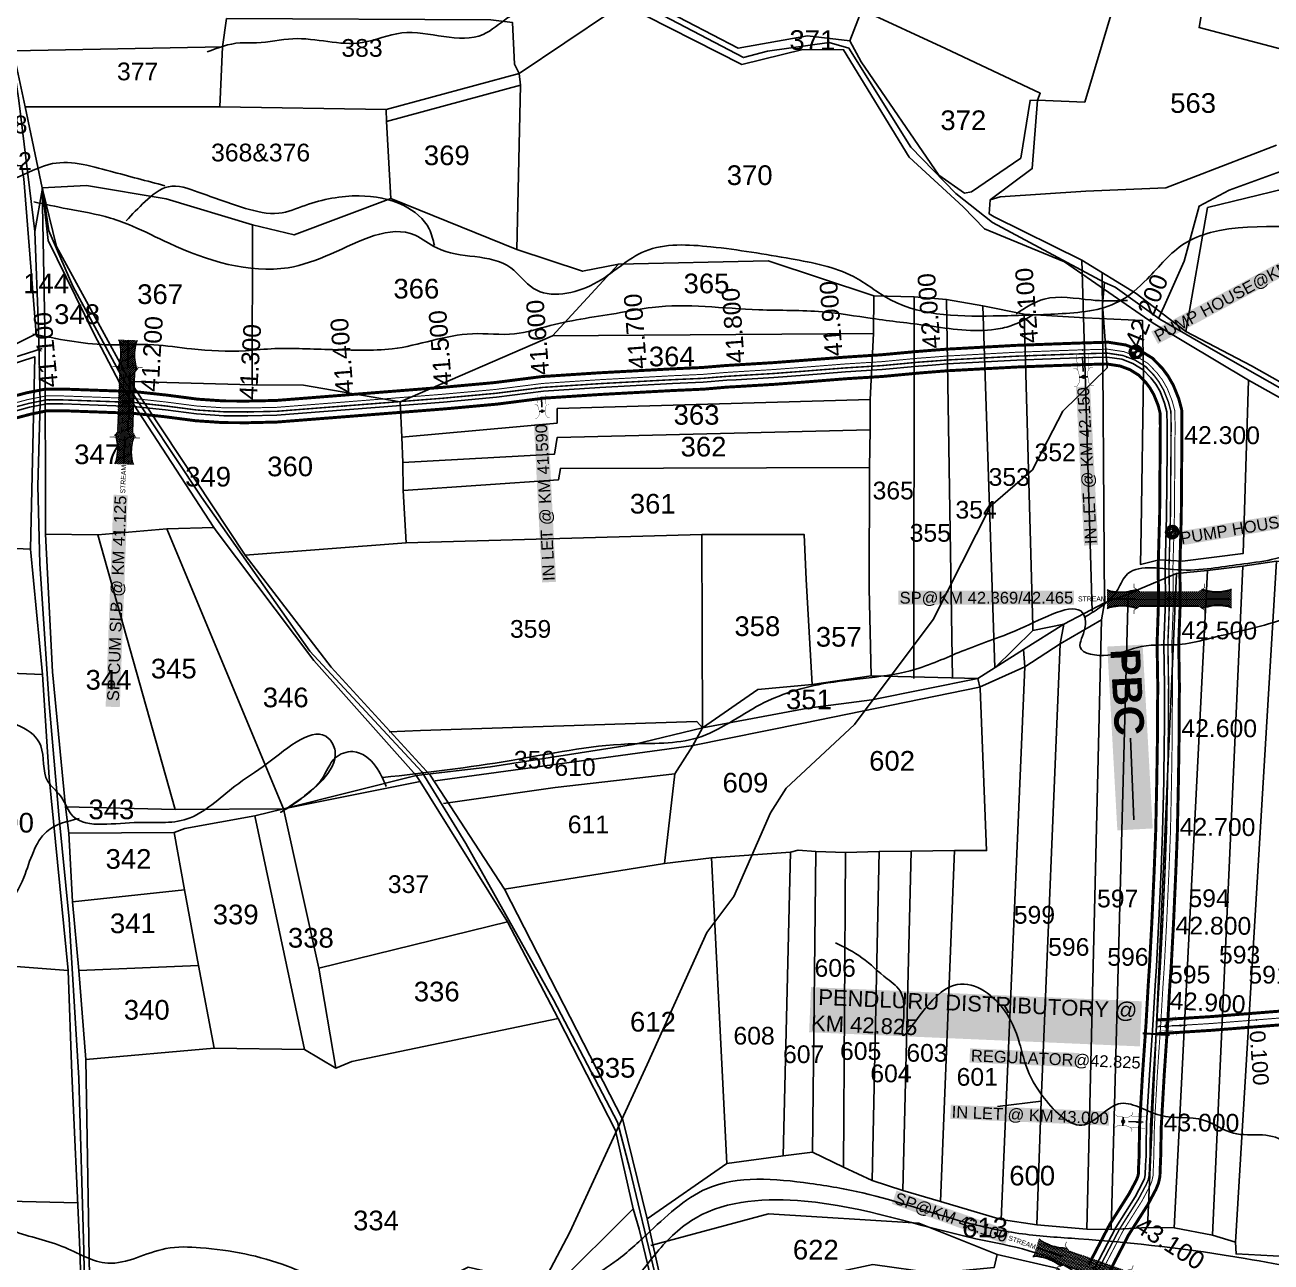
# Model space of a CAD drawing. Header units: inches. Extents: x 200003 to 248779, y 1594258 to 1607376.
# Drawn here: x 205191 to 206457, y 1596918 to 1598175 of the extents above; entities that cross this region are included whole.
import ezdxf
from ezdxf.enums import TextEntityAlignment as Align

# ---------------------------------------------------------------- set-up
doc = ezdxf.new("R2010")
doc.units = ezdxf.units.IN
doc.header["$LTSCALE"] = 15
doc.header["$MEASUREMENT"] = 0
doc.linetypes.add('ACAD_ISO02W100', pattern=[15, 12, -3])
doc.linetypes.add('HIDDEN2', pattern=[0.1875, 0.125, -0.0625])
for name, color, linetype in [('CANAL1', 7, 'Continuous'), ('CSMark', 72, 'Continuous'), ('PAPER SIZE', 5, 'Continuous'), ('PLOTS', 7, 'Continuous'), ('PLOTS NO', 7, 'Continuous'), ('ROADS', 1, 'Continuous'), ('STREAMS', 4, 'Continuous'), ('STRUCTURE', 5, 'Continuous'), ('text2', 7, 'Continuous')]:
    doc.layers.add(name, color=color, linetype=linetype)
doc.styles.get("Standard").update_dxf_attribs({"font": 'arial.ttf'})
doc.dimstyles.get("Standard").update_dxf_attribs({"dimtxt": 0.18, "dimasz": 0.18, "dimexe": 0.18, "dimexo": 0.0625, "dimgap": 0.09, "dimtad": 0, "dimtih": 1, "dimtoh": 1, "dimdec": 4, "dimzin": 0, "dimdsep": 46, "dimtxsty": 'Standard', "dimcen": 0.09, "dimadec": 0, "dimazin": 0, "dimtfac": 1, "dimtdec": 4, "dimtofl": 0, "dimtmove": 0, "dimatfit": 3, "dimfxl": 1, "dimtolj": 1, "dimtzin": 0, "dimarcsym": 0})

# ---------------------------------------------------------------- blocks, each defined once
blk = doc.blocks.new('PUMP')
at = {"layer": 'text2', "linetype": 'Continuous'}
h = blk.add_hatch(color=5, dxfattribs=at)
h.dxf.hatch_style = 1
edge = h.paths.add_edge_path(flags=17)
edge.add_arc((0, 0), 10.1, 0, 360)
edge = h.paths.add_edge_path()
edge.add_arc((0, 0), 13.4, 0, 360)
h = blk.add_hatch(dxfattribs=at)
h.set_pattern_fill('ANSI37', color=1, scale=10)
h.set_pattern_definition([(45, (-205292.2248, -1596949.1993), (-0.8838834765, 0.8838834765), []), (135, (-205292.2248, -1596949.1993), (-0.8838834765, -0.8838834765), [])])
h.paths.add_polyline_path([(0, 10.1), (0, 0), (10.1, 0, 0.414214)])
h.paths.add_polyline_path([(0, 0), (-10.1, 0, 0.414214), (0, -10.1)])
at = {"layer": 'text2', "color": 5, "linetype": 'Continuous'}
for radius in [13.4, 10.1]:
    blk.add_circle((0, 0), radius, dxfattribs=at)
at = {"layer": 'text2', "linetype": 'Continuous'}
blk.add_circle((0, 0), 1.3, dxfattribs=at)
blk = doc.blocks.new('SLB')
at = {"layer": 'STRUCTURE'}
h = blk.add_hatch(dxfattribs=at)
h.set_pattern_fill('DOTS', color=6, scale=20, angle=320.3722, style=0)
h.set_pattern_definition([(320.372247934, (-159.4327, -72.9564), (1.2786241598, 0.5641323054), [0, -1.25])])
h.paths.add_polyline_path([(769699.5, 1706871.1), (769699.5, 1706861.1), (769729.1, 1706861.1), (769732.1, 1706863.1), (769792.1, 1706863.1), (769795.1, 1706861.1), (769824.7, 1706861.1), (769824.7, 1706871.1), (769795.1, 1706871.1), (769792.1, 1706869.1), (769732.1, 1706869.1), (769729.1, 1706871.1)])
at = {"layer": 'STRUCTURE', "color": 6, "linetype": 'ACAD_ISO02W100', "ltscale": 0.5, "const_width": 0.5}
for points in [[(769699.5, 1706871.1), (769729.1, 1706871.1)], [(769795.1, 1706871.1), (769824.7, 1706871.1)], [(769699.5, 1706861.1), (769729.1, 1706861.1)], [(769795.1, 1706861.1), (769824.7, 1706861.1)]]:
    blk.add_lwpolyline(points, dxfattribs=at)
at = {"layer": 'STRUCTURE', "color": 6, "const_width": 0.628}
for points in [[(769726.1, 1706877.1), (769726.1, 1706873.1), (769732.1, 1706869.1), (769792.1, 1706869.1), (769798.1, 1706873.1), (769798.1, 1706877.1)], [(769726.1, 1706855.1), (769726.1, 1706859.1), (769732.1, 1706863.1), (769792.1, 1706863.1), (769798.1, 1706859.1), (769798.1, 1706855.1)]]:
    blk.add_lwpolyline(points, dxfattribs=at)
at = {"layer": 'STRUCTURE', "color": 6}
blk.add_lwpolyline([(769732.1, 1706863.1), (769792.1, 1706863.1)], dxfattribs=at)
blk.add_lwpolyline([(769732.1, 1706863.1), (769792.1, 1706863.1)], dxfattribs=at)
at = {"layer": 'STRUCTURE', "color": 0}
blk.add_circle((769762.1, 1706866.1), 1.24, dxfattribs=at)
for points in [[(769703.8, 1706866), (769726.7, 1706866)], [(769818.6, 1706865.8), (769795.7, 1706865.8)]]:
    blk.add_leader(points, dimstyle='Standard', override={"dimasz": 10, "dimgap": 0.09, "dimtad": 0}, dxfattribs=at)
blk = doc.blocks.new('SP')
at = {"layer": 'STRUCTURE'}
h = blk.add_hatch(dxfattribs=at)
h.set_pattern_fill('DASH', color=256, scale=8, style=0)
edge = h.paths.add_edge_path()
edge.add_spline(control_points=[(769825.7, 1706742.1), (769825.3, 1706741.8), (769823.8, 1706740.8), (769820.9, 1706740.3), (769817, 1706739.7), (769811.4, 1706738.9), (769804, 1706739.7), (769798.4, 1706741), (769795.6, 1706741.6)], knot_values=[0, 0, 0, 0, 1.613557, 5.24513, 8.624976, 13.470124, 22.190216, 30.746377, 30.746377, 30.746377, 30.746377], degree=3, periodic=0)
edge.add_line((769795.6, 1706741.6), (769792.6, 1706739.6))
edge.add_line((769792.6, 1706739.6), (769732.6, 1706739.6))
edge.add_line((769732.6, 1706739.6), (769729.6, 1706741.6))
edge.add_spline(control_points=[(769729.6, 1706741.6), (769726.9, 1706740.9), (769721.3, 1706739.5), (769713.9, 1706738.5), (769708.3, 1706739.1), (769704.4, 1706739.6), (769701.5, 1706740), (769700, 1706741), (769699.5, 1706741.3)], knot_values=[0, 0, 0, 0, 8.556161, 17.276253, 22.121402, 25.501247, 29.13282, 30.746377, 30.746377, 30.746377, 30.746377], degree=3, periodic=0)
edge.add_line((769699.5, 1706741.3), (769699.5, 1706722.1))
edge.add_spline(control_points=[(769699.5, 1706722.1), (769700, 1706722.4), (769701.4, 1706723.4), (769704.3, 1706724), (769708.2, 1706724.5), (769713.8, 1706725.3), (769721.2, 1706724.5), (769726.8, 1706723.3), (769729.6, 1706722.6)], knot_values=[0, 0, 0, 0, 1.613557, 5.24513, 8.624976, 13.470124, 22.190216, 30.746377, 30.746377, 30.746377, 30.746377], degree=3, periodic=0)
edge.add_line((769729.6, 1706722.6), (769732.6, 1706724.6))
edge.add_line((769732.6, 1706724.6), (769792.6, 1706724.6))
edge.add_line((769792.6, 1706724.6), (769795.6, 1706722.6))
edge.add_spline(control_points=[(769795.6, 1706722.6), (769798.4, 1706723.3), (769803.9, 1706724.8), (769811.3, 1706725.8), (769817, 1706725.1), (769820.9, 1706724.7), (769823.8, 1706724.2), (769825.2, 1706723.3), (769825.7, 1706723)], knot_values=[0, 0, 0, 0, 8.556161, 17.276253, 22.121402, 25.501247, 29.13282, 30.746377, 30.746377, 30.746377, 30.746377], degree=3, periodic=0)
edge.add_line((769825.7, 1706723), (769825.7, 1706742.1))
h.paths.add_polyline_path([(769764.2, 1706732.1, -1), (769761.1, 1706732.1, -1)], flags=0)
h.paths.add_polyline_path([(769761.1, 1706732.1, 1), (769764.2, 1706732.1, 1)], flags=16)
at = {"layer": 'STRUCTURE', "const_width": 0.628}
for points in [[(769726.6, 1706747.6), (769726.6, 1706743.6), (769732.6, 1706739.6), (769792.6, 1706739.6), (769798.6, 1706743.6), (769798.6, 1706747.6)], [(769726.6, 1706716.6), (769726.6, 1706720.6), (769732.6, 1706724.6), (769792.6, 1706724.6), (769798.6, 1706720.6), (769798.6, 1706716.6)]]:
    blk.add_lwpolyline(points, dxfattribs=at)
at = {"layer": 'STRUCTURE', "color": 3}
blk.add_lwpolyline([(769732.6, 1706724.6), (769792.6, 1706724.6)], dxfattribs=at)
blk.add_lwpolyline([(769732.6, 1706724.6), (769792.6, 1706724.6)], dxfattribs=at)
at = {"layer": 'STRUCTURE', "color": 0}
blk.add_circle((769762.6, 1706732.1), 1.55, dxfattribs=at)
at = {"layer": 'STRUCTURE'}
for points in [[(769699.5, 1706741.3), (769700.9, 1706740.5), (769704.4, 1706739.6), (769707.8, 1706739.2), (769712.6, 1706738.8), (769721.3, 1706739.7), (769729.6, 1706741.6)], [(769825.7, 1706742.1), (769824.3, 1706741.3), (769820.8, 1706740.3), (769817.5, 1706739.8), (769812.7, 1706739.2), (769804, 1706739.9), (769795.6, 1706741.6)], [(769699.5, 1706722.1), (769700.9, 1706723), (769704.4, 1706724), (769707.7, 1706724.5), (769712.5, 1706725), (769721.2, 1706724.4), (769729.6, 1706722.6)], [(769825.7, 1706723), (769824.3, 1706723.8), (769820.8, 1706724.7), (769817.4, 1706725.1), (769812.6, 1706725.5), (769803.9, 1706724.6), (769795.6, 1706722.6)]]:
    blk.add_spline(points, degree=3, dxfattribs=at)
at = {"layer": 'STRUCTURE', "color": 0}
blk.add_text('STREAM', height=5, dxfattribs=at).set_placement((769684.3, 1706732.1), align=Align.MIDDLE_CENTER)
for points in [[(769727.4, 1706732.1), (769700.8, 1706732.1)], [(769824.4, 1706732.1), (769800.5, 1706732.1)]]:
    blk.add_leader(points, dimstyle='Standard', override={"dimasz": 10, "dimgap": 0.09, "dimtad": 0}, dxfattribs=at)
blk = doc.blocks.new('OT')
at = {"layer": 'STRUCTURE', "color": 190}
for points, const_width in [([(769775.2, 1706601.8), (769775.2, 1706597.8), (769769.2, 1706593.8), (769761.8, 1706593.8), (769754.4, 1706593.8), (769748.4, 1706597.8), (769748.4, 1706601.8)], 0.5), ([(769751.4, 1706595.8), (769729.4, 1706595.8)], 0.5), ([(769761.8, 1706593.8), (769761.8, 1706581)], 2.5), ([(769751.4, 1706579), (769729.4, 1706579)], 0.5), ([(769748.4, 1706573), (769748.4, 1706577), (769754.4, 1706581), (769761.8, 1706581), (769761.8, 1706581), (769761.8, 1706581), (769769.2, 1706581), (769775.2, 1706577), (769775.2, 1706573)], 0.5)]:
    blk.add_lwpolyline(points, dxfattribs=dict(at, const_width=const_width))
at = {"layer": 'STRUCTURE', "color": 0}
blk.add_circle((769761.8, 1706587.4), 1.87, dxfattribs=at)
blk.add_leader([(769732.6, 1706587.4), (769753.8, 1706587.4)], dimstyle='Standard', override={"dimasz": 10, "dimgap": 0.09, "dimtad": 0}, dxfattribs=at)
blk = doc.blocks.new('PBC')
at = {"layer": 'STRUCTURE', "color": 5, "insert": (13.6, 8.7), "char_height": 30, "width": 181.057, "attachment_point": 1, "rotation": 325.6347, "bg_fill": 1, "box_fill_scale": 1.1, "bg_fill_color": 7, "bg_fill_true_color": 16777215, "bg_fill_transparency": 0}
blk.add_mtext('{\\fArial|b1|i0|c0|p34;\\C256;PBC}', dxfattribs=at)
at = {"layer": 'PAPER SIZE'}
blk.add_leader([(148.6, -102.5), (80.6, -54.7)], dimstyle='Standard', override={"dimasz": 40, "dimgap": 0.09, "dimtad": 0, "dimtfill": 2, "dimtfillclr": 5}, dxfattribs=at)

msp = doc.modelspace()

# ---------------------------------------------------------------- linework, layer by layer
at = {"layer": 'CANAL1', "color": 200, "const_width": 3}
for points in [[(205157.3, 1597792.1), (205192.5, 1597801.4), (205211.9, 1597805.3), (205229.7, 1597805.3), (205302.5, 1597802.7), (205335.7, 1597799.1), (205366.9, 1597795), (205393.6, 1597793.2), (205416.2, 1597793.1), (205417.2, 1597793.1), (205446.3, 1597793.7), (205615.1, 1597807), (205668.6, 1597811.9), (205716.6, 1597818), (205774.5, 1597821.8), (205848.4, 1597825.8), (205879.4, 1597827.2), (205903.4, 1597829.2), (205913, 1597829.8), (205951.1, 1597832.1), (205982.6, 1597834.5), (206024.1, 1597837.7), (206061, 1597840.1), (206098, 1597843.5), (206111.9, 1597844.6), (206127.3, 1597845.8), (206198.3, 1597849.7), (206233.4, 1597851), (206261.1, 1597852), (206291.8, 1597852.9), (206309.7, 1597850.1), (206323.7, 1597844.8), (206336.9, 1597836.7), (206346.9, 1597826.4), (206352.7, 1597818.6), (206358.1, 1597809.2), (206363.6, 1597795.6), (206366.6, 1597784.4), (206366.9, 1597768.8), (206366.7, 1597743.4), (206366.2, 1597676.2), (206364.7, 1597624), (206365.2, 1597590), (206363.6, 1597546.5), (206364.3, 1597503.4), (206364, 1597470.6), (206364, 1597460), (206363.9, 1597446.2), (206363.3, 1597406.8), (206362.2, 1597354.9), (206360.7, 1597316), (206358.4, 1597264.7), (206358.1, 1597258.8), (206355.9, 1597217.7), (206354.5, 1597198.5), (206352.2, 1597158), (206348.8, 1597107.8), (206346, 1597058.6), (206345.9, 1597057), (206345.5, 1597037.4), (206345.3, 1597025.8), (206344.9, 1597016.2), (206344.5, 1597005.3), (206343.1, 1596998.7), (206340.5, 1596992.3), (206332.4, 1596977), (206312.6, 1596945.8), (206291.7, 1596905.7)], [(205162.8, 1597770.8), (205197.4, 1597779.9), (205214.1, 1597783.3), (205229.3, 1597783.3), (205300.9, 1597780.7), (205333.1, 1597777.2), (205364.7, 1597773.1), (205392.8, 1597771.2), (205416.4, 1597771.1), (205417.7, 1597771.1), (205447.4, 1597771.8), (205617, 1597785.1), (205671, 1597790), (205718.7, 1597796.1), (205775.8, 1597799.8), (205849.4, 1597803.8), (205880.8, 1597805.2), (205905, 1597807.3), (205914.4, 1597807.8), (205952.6, 1597810.1), (205984.3, 1597812.5), (206025.6, 1597815.8), (206062.7, 1597818.1), (206099.9, 1597821.6), (206113.6, 1597822.7), (206128.7, 1597823.9), (206199.3, 1597827.7), (206234.2, 1597829), (206261.8, 1597830), (206290.4, 1597830.8), (206304.1, 1597828.7), (206314, 1597825), (206323, 1597819.4), (206330.1, 1597812.1), (206334.3, 1597806.5), (206338.3, 1597799.6), (206342.7, 1597788.7), (206344.6, 1597781.2), (206344.9, 1597768.6), (206344.7, 1597743.5), (206344.2, 1597676.6), (206342.7, 1597624.2), (206343.1, 1597590.2), (206341.6, 1597546.7), (206342.3, 1597503.3), (206342, 1597470.7), (206342, 1597460), (206341.9, 1597446.4), (206341.3, 1597407.3), (206340.2, 1597355.6), (206338.7, 1597317), (206336.4, 1597265.7), (206336.1, 1597259.9), (206333.9, 1597219.1), (206332.6, 1597199.9), (206330.3, 1597159.3), (206326.8, 1597109.2), (206324, 1597059.9), (206323.9, 1597057.9), (206323.5, 1597037.8), (206323.4, 1597026.5), (206322.9, 1597017.2), (206322.6, 1597007.9), (206322, 1597005.2), (206320.6, 1597001.7), (206313.3, 1596988), (206293.6, 1596956.8), (206272.2, 1596915.9)], [(206498.3, 1597175.8), (206396, 1597167.7), (206340.7, 1597164.3)], [(206499.2, 1597161.9), (206397, 1597153.8), (206341.5, 1597150.3)]]:
    msp.add_lwpolyline(points, dxfattribs=at)
at = {"layer": 'CANAL1', "color": 5, "ltscale": 4, "const_width": 1}
msp.add_lwpolyline([(205159.1, 1597785.3), (205194, 1597794.6), (205212.6, 1597798.3), (205229.6, 1597798.3), (205302, 1597795.7), (205334.8, 1597792.1), (205366.2, 1597788), (205393.4, 1597786.2), (205416.2, 1597786.1), (205417.4, 1597786.1), (205446.7, 1597786.7), (205615.7, 1597800), (205669.4, 1597804.9), (205717.3, 1597811), (205774.9, 1597814.8), (205848.7, 1597818.8), (205879.8, 1597820.2), (205903.9, 1597822.2), (205913.4, 1597822.8), (205951.5, 1597825.1), (205983.1, 1597827.5), (206024.6, 1597830.8), (206061.5, 1597833.1), (206098.6, 1597836.6), (206112.4, 1597837.6), (206127.7, 1597838.8), (206198.6, 1597842.7), (206233.7, 1597844), (206261.3, 1597845), (206291.3, 1597845.8), (206307.9, 1597843.3), (206320.7, 1597838.5), (206332.5, 1597831.2), (206341.5, 1597821.8), (206346.9, 1597814.7), (206351.8, 1597806.2), (206356.9, 1597793.4), (206359.6, 1597783.4), (206359.9, 1597768.7), (206359.7, 1597743.4), (206359.2, 1597676.3), (206357.7, 1597624), (206358.2, 1597590.1), (206356.6, 1597546.6), (206357.3, 1597503.3), (206357, 1597470.6), (206357, 1597460), (206356.9, 1597446.2), (206356.3, 1597407), (206355.2, 1597355.2), (206353.7, 1597316.3), (206351.4, 1597265), (206351.1, 1597259.2), (206348.9, 1597218.2), (206347.6, 1597198.9), (206345.2, 1597158.4), (206341.8, 1597108.2), (206339, 1597059), (206338.9, 1597057.3), (206338.5, 1597037.5), (206338.3, 1597026), (206337.9, 1597016.5), (206337.5, 1597006.1), (206336.4, 1597000.8), (206334.2, 1596995.3), (206326.3, 1596980.5), (206306.6, 1596949.3), (206285.5, 1596908.9)], dxfattribs=at)
at = {"layer": 'CANAL1', "color": 1, "linetype": 'HIDDEN2', "ltscale": 4}
msp.add_lwpolyline([(205160.1, 1597781.4, 1.5, 1.5, 0), (205195, 1597790.7, 1.5, 1.5, 0), (205213, 1597794.3, 1.5, 1.5, 0), (205229.5, 1597794.3, 1.5, 1.5, 0), (205301.7, 1597791.7, 1.5, 1.5, 0), (205334.4, 1597788.1, 1.5, 1.5, 0), (205365.8, 1597784, 1.5, 1.5, 0), (205393.2, 1597782.2, 1.5, 1.5, 0), (205416.3, 1597782.1, 1.5, 1.5, 0), (205417.5, 1597782.1, 1.5, 1.5, 0), (205446.9, 1597782.7, 1.5, 1.5, 0), (205616, 1597796, 1.5, 1.5, 0), (205616, 1597796, 1.5, 1.5, 0), (205669.8, 1597801, 1.5, 1.5, 0), (205717.7, 1597807, 1.5, 1.5, 0), (205775.1, 1597810.8, 1.5, 1.5, 0), (205848.9, 1597814.8, 1.5, 1.5, 0), (205880.1, 1597816.2, 1.5, 1.5, 0), (205904.2, 1597818.2, 1.5, 1.5, 0), (205913.7, 1597818.8, 1.5, 1.5, 0), (205951.8, 1597821.1, 1.5, 1.5, 0), (205983.4, 1597823.5, 1.5, 1.5, 0), (206024.9, 1597826.8, 1.5, 1.5, 0), (206061.8, 1597829.1, 1.5, 1.5, 0), (206099, 1597832.6, 1.5, 1.5, 0), (206112.7, 1597833.6, 1.5, 1.5, 0), (206128, 1597834.8, 1.5, 1.5, 0), (206198.8, 1597838.7, 1.5, 1.5, 0), (206233.8, 1597840, 1.5, 1.5, 0), (206261.4, 1597841, 1.5, 1.5, 0), (206291.1, 1597841.8, 1.5, 1.5, 0), (206306.9, 1597839.4, 1.5, 1.5, 0), (206318.9, 1597834.9, 1.5, 1.5, 0), (206330, 1597828.1, 1.5, 1.5, 0), (206338.5, 1597819.2, 1.5, 1.5, 0), (206343.5, 1597812.5, 1.5, 1.5, 0), (206348.2, 1597804.4, 1.5, 1.5, 0), (206353.1, 1597792.2, 1.5, 1.5, 0), (206355.6, 1597782.8, 1.5, 1.5, 0), (206355.9, 1597768.7, 1.5, 1.5, 0), (206355.7, 1597743.4, 1.5, 1.5, 0), (206355.2, 1597676.4, 1.5, 1.5, 0), (206353.7, 1597624.1, 1.5, 1.5, 0), (206354.2, 1597590.1, 1.5, 1.5, 0), (206352.6, 1597546.6, 1.5, 1.5, 0), (206353.3, 1597503.3, 1.5, 1.5, 0), (206353, 1597470.7, 1.5, 1.5, 0), (206353, 1597460, 1.5, 1.5, 0), (206352.9, 1597446.3, 1.5, 1.5, 0), (206352.3, 1597407, 1.5, 1.5, 0), (206351.2, 1597355.3, 1.5, 1.5, 0), (206349.7, 1597316.5, 1.5, 1.5, 0), (206347.4, 1597265.2, 1.5, 1.5, 0), (206347.1, 1597259.4, 1.5, 1.5, 0), (206344.9, 1597218.4, 1.5, 1.5, 0), (206343.6, 1597199.2, 1.5, 1.5, 0), (206341.2, 1597158.6, 1.5, 1.5, 0), (206337.8, 1597108.5, 1.5, 1.5, 0), (206335, 1597059.2, 1.5, 1.5, 0), (206334.9, 1597057.4, 1.5, 1.5, 0), (206334.5, 1597037.6, 1.5, 1.5, 0), (206334.4, 1597026.2, 1.5, 1.5, 0), (206333.9, 1597016.7, 1.5, 1.5, 0), (206333.5, 1597006.6, 1.5, 1.5, 0), (206332.6, 1597001.9, 1.5, 1.5, 0), (206330.5, 1596997, 1.5, 1.5, 0), (206322.8, 1596982.5, 1.5, 1.5, 0), (206303.1, 1596951.3, 1.5, 1.5, 0), (206281.9, 1596910.7, 1.5, 1.5, 0)], format="xyseb", dxfattribs=at)
at = {"layer": 'CANAL1', "color": 5, "ltscale": 4}
msp.add_lwpolyline([(205161.1, 1597777.5), (205195.9, 1597786.8), (205213.4, 1597790.3), (205229.5, 1597790.3), (205301.4, 1597787.7), (205333.9, 1597784.2), (205365.4, 1597780.1), (205393.1, 1597778.2), (205416.3, 1597778.1), (205417.6, 1597778.1), (205447.1, 1597778.8), (205616.4, 1597792), (205670.2, 1597797), (205718, 1597803.1), (205775.4, 1597806.8), (205849.1, 1597810.8), (205880.3, 1597812.2), (205904.5, 1597814.2), (205913.9, 1597814.8), (205952.1, 1597817.1), (205983.7, 1597819.5), (206025.1, 1597822.8), (206062.1, 1597825.1), (206099.3, 1597828.6), (206113, 1597829.7), (206128.3, 1597830.9), (206199, 1597834.7), (206234, 1597836), (206261.6, 1597837), (206290.8, 1597837.8), (206305.9, 1597835.5), (206317.1, 1597831.3), (206327.4, 1597824.9), (206335.4, 1597816.7), (206340.2, 1597810.3), (206344.6, 1597802.7), (206349.3, 1597790.9), (206351.6, 1597782.2), (206351.9, 1597768.6), (206351.7, 1597743.5), (206351.2, 1597676.5), (206349.7, 1597624.1), (206350.1, 1597590.2), (206348.6, 1597546.6), (206349.3, 1597503.3), (206349, 1597470.7), (206349, 1597460), (206348.9, 1597446.3), (206348.3, 1597407.1), (206347.2, 1597355.4), (206345.7, 1597316.7), (206343.4, 1597265.4), (206343.1, 1597259.6), (206340.9, 1597218.7), (206339.6, 1597199.4), (206337.2, 1597158.9), (206333.8, 1597108.7), (206331, 1597059.5), (206330.9, 1597057.6), (206330.5, 1597037.6), (206330.4, 1597026.3), (206329.9, 1597016.9), (206329.6, 1597007), (206328.7, 1597003.1), (206326.9, 1596998.7), (206319.4, 1596984.5), (206299.6, 1596953.3), (206278.4, 1596912.6)], dxfattribs=at)
at = {"layer": 'CANAL1', "color": 1, "linetype": 'HIDDEN2', "ltscale": 4, "const_width": 1}
msp.add_lwpolyline([(206498.8, 1597168.9), (206396.5, 1597160.7), (206341.1, 1597157.3)], dxfattribs=at)
at = {"layer": 'PLOTS'}
for points in [[(206172.1, 1597997.7), (206214.8, 1598029.3), (206220.2, 1598098.8), (206268.1, 1598096.8), (206328.9, 1598300.1), (206403.2, 1598284.4), (206462, 1598270.2), (206489.8, 1598358.1), (206553.6, 1598507.2), (206601.2, 1598593.6), (206653.7, 1598584.1), (206729.7, 1598832.1), (206899.5, 1598869.1), (206912, 1599063), (206923.1, 1599233.8), (206922.7, 1599248.9)], [(205798.2, 1598196.7), (205786.3, 1598188.2), (205693.4, 1598126), (205688.7, 1598135.5), (205686.6, 1598177.7), (205664.6, 1598180.3), (205396, 1598181.7), (205391.9, 1598153.1), (205389.2, 1598092), (205191.5, 1598092.1), (205179.3, 1598148.8), (205173.2, 1598223.4), (205187, 1598298.4), (205211.9, 1598383.6), (205234.2, 1598461.1), (205279.8, 1598527.6), (205302, 1598542.7), (205512.7, 1598530)], [(206555.7, 1598127.5), (206384.3, 1598172.6), (206403.2, 1598284.4)], [(205811.5, 1598206), (205915.8, 1598151.5), (205986.4, 1598164.2), (206029.4, 1598159.2), (206041.5, 1598190.7), (206126.5, 1598151.3), (206222.8, 1598105.9), (206220.2, 1598098.8), (206212.5, 1598098.5), (206203, 1598039.9), (206153, 1598005.8), (206145.8, 1598004.4), (206119.9, 1598022.7), (206040.9, 1598137.6), (206029.4, 1598159.2)], [(205798.2, 1598196.7), (205919.7, 1598135.1), (205981.6, 1598150.2), (206023.1, 1598150.1), (206089.8, 1598040.8), (206144.6, 1597990.4), (206166.1, 1597968), (206247.5, 1597934.5), (206337.6, 1597872.3), (206434.6, 1597814.4), (206638.5, 1597700.3), (206629.3, 1597685.3), (206652.8, 1597672.5), (206689.1, 1597645), (206751, 1597580.9), (206853.7, 1597434.8), (206882.8, 1597389.6), (206913.5, 1597340.9), (206989, 1597259.9), (207088.5, 1597197.7), (207171.4, 1597128.2), (207271.3, 1597064.7), (207354.1, 1597025.2)], [(204793.9, 1597727.3), (204937.7, 1597761.3), (204975.8, 1597775.7), (205014.4, 1597790), (205063.2, 1597805.5), (205176.7, 1597848.7), (205202.6, 1597861.5), (205190.1, 1598019), (205187.5, 1598032), (205152.4, 1598032.6), (205070.3, 1598028.5), (205052.4, 1598024.2), (205017.4, 1598025.9), (205002.8, 1598020.5), (204986.6, 1598020), (204957.4, 1598016.3), (204922.3, 1598009.9), (204873.7, 1598013.3), (204867.4, 1598165.8)], [(205391.9, 1598153.1), (205179.3, 1598148.8)], [(205688.7, 1598135.5), (205693.4, 1598126), (205694.6, 1598114.2), (205691.1, 1597947)], [(205693.4, 1598126), (205558.2, 1598089.2), (205389.2, 1598092)], [(205694.6, 1598114.2), (205558.7, 1598077.1)], [(205258, 1596823.1), (205253, 1597124.1), (205245.9, 1597214.7), (205239.5, 1597284.4), (205235.6, 1597354.1), (205232.3, 1597380.8), (205219.1, 1597517.9), (205212.1, 1597657.8), (205211.8, 1597849.6), (205208.7, 1598009.9), (205191.5, 1598092.1)], [(205558.2, 1598089.2), (205558.7, 1598077.1), (205563.1, 1597999)], [(206618.8, 1597726.6), (206437.7, 1597829), (206370.7, 1597863.8), (206320.4, 1597902.3), (206265.1, 1597936.3), (206176.2, 1597980.4), (206171.1, 1597983.2), (206172.1, 1597997.7), (206182.1, 1598000.6), (206269.1, 1598006.5), (206350.5, 1598009.7), (206463, 1598053.1)], [(205828.3, 1596898.4), (205815.4, 1596951.9), (205809.3, 1596972.5), (205791.2, 1597052), (205733.1, 1597165.8), (205681.6, 1597264.1), (205592.9, 1597406.5), (205588.7, 1597412.6), (205484.7, 1597529.4), (205386.5, 1597660), (205383, 1597664.7), (205287.6, 1597811.3), (205261, 1597861.7), (205214.8, 1597956.2), (205208.7, 1598009.9), (205253.6, 1598012.2), (205334.8, 1597998.4), (205422.4, 1597972), (205464.6, 1597961.9), (205563.1, 1597999), (205691.1, 1597947), (205757.8, 1597925), (205794.2, 1597932.3), (205946.3, 1597935.7), (206053.8, 1597899.9), (206094.6, 1597899), (206127.5, 1597896.2), (206164.7, 1597889.8), (206206.5, 1597881.5), (206268.4, 1597877.8), (206326.7, 1597875), (206327.7, 1597821), (206325.6, 1597662.5), (206324.6, 1597627.2), (206343.6, 1597631.8), (206367.5, 1597630.5), (206429.1, 1597638.3), (206434.6, 1597814.4)], [(205208.7, 1598009.9), (205223.1, 1597950), (205298.2, 1597812.9), (205414.8, 1597636.5), (205502.4, 1597522.7), (205602.8, 1597413.1), (205678.6, 1597297.2), (205798.7, 1597062.8), (205823.3, 1596962.1), (205838.1, 1596897), (205864, 1596788), (205930.7, 1596638.5), (205969.2, 1596557.7), (206021.6, 1596492.5), (206117.3, 1596480), (206136.2, 1596579.2), (206068.9, 1596602.2), (206013.8, 1596618.2), (205979.7, 1596628.5), (205944.4, 1596633.9), (205930.7, 1596638.5)], [(206470.9, 1598008.8), (206393, 1597989.6), (206370.7, 1597863.8)], [(205422.4, 1597972), (205422, 1597809.6), (205298.2, 1597812.9)], [(205794.2, 1597932.3), (205727.2, 1597859.4), (205572.5, 1597792.3)], [(206265.1, 1597936.3), (206275.6, 1597579.6)], [(206288.3, 1597588), (206285.7, 1597924)], [(206050.9, 1597513.9), (206049, 1597602.7), (206049.4, 1597725.5), (206050, 1597764), (206050.1, 1597794.7), (206053.4, 1597861.8), (206053.8, 1597899.9)], [(206094.3, 1597511.3), (206094.6, 1597899)], [(206127.5, 1597896.2), (206133.6, 1597511.4)], [(206176.9, 1597522.2), (206164.7, 1597889.8)], [(206206.5, 1597881.5), (206215.5, 1597564.6), (206215.5, 1597560), (206176.9, 1597522.2)], [(205727.2, 1597859.4), (206053.4, 1597861.8)], [(204976.6, 1597764.8), (205201.1, 1597838.1), (205196.7, 1597642.6), (205209, 1597515.3), (205215.9, 1597410.5), (205235, 1597214.6), (205238.8, 1597109.5), (205246.5, 1596938.8), (205249.9, 1596845.6), (205215.7, 1596682), (205210.9, 1596565.3), (205190.7, 1596473.6)], [(205422, 1597809.6), (205474.1, 1597809.4), (205572.5, 1597792.3), (205574.1, 1597756.3), (205575.3, 1597730.8), (205575.6, 1597702.1), (205578.5, 1597649.2), (205414.8, 1597636.5)], [(206050.1, 1597794.7), (205732.1, 1597785.4), (205732.1, 1597770.7)], [(205574.1, 1597756.3), (205732.1, 1597770.7)], [(205575.3, 1597730.8), (205729.4, 1597739.2), (205732.1, 1597756.1), (206050, 1597764)], [(206049.4, 1597725.5), (205735.3, 1597724.6), (205733.2, 1597713), (205575.6, 1597702.1)], [(205232.3, 1597380.8), (205343.7, 1597378), (205453.9, 1597378.8), (205588.7, 1597412.6), (205664.2, 1597421.5), (205809.6, 1597444.3), (205879.7, 1597461.2), (205986.8, 1597481.1), (206051.8, 1597489.6), (206159.3, 1597511.2), (206205.8, 1597540.8), (206246.9, 1597566.4), (206288.3, 1597588), (206312.1, 1597597.1), (206361.4, 1597617.9), (206393, 1597621), (206428.6, 1597625.3), (206462.9, 1597630.5), (206494.5, 1597629.7), (206557.1, 1597665.9), (206571.2, 1597664.3), (206608.6, 1597666.8), (206643.2, 1597670.3), (206652.8, 1597672.5)], [(205212.1, 1597657.8), (205265.2, 1597657.3), (205335.5, 1597663.2), (205383, 1597664.7)], [(205453.9, 1597378.8), (205335.5, 1597663.2)], [(204969.5, 1597653.2), (205196.7, 1597642.6)], [(205265.2, 1597657.3), (205343.7, 1597378)], [(205578.5, 1597649.2), (205879.1, 1597657.7), (205982.9, 1597657.7), (205985.1, 1597611.8), (205991.2, 1597505.1), (206050.9, 1597513.9), (206159.3, 1597511.2)], [(205879.1, 1597657.7), (205879.7, 1597461.2), (205935.8, 1597499.9), (205991.2, 1597505.1)], [(206398, 1596945.8), (206428.6, 1597625.3)], [(206462.9, 1597630.5), (206421.4, 1596938.7)], [(206332, 1596953.5), (206361.4, 1597617.9)], [(206393, 1597621), (206359.1, 1596953)], [(204960.8, 1597603.9), (204966.3, 1597583.9), (205002, 1597558.4), (205047.5, 1597524.9), (205143.4, 1597518), (205209, 1597515.3)], [(206312.1, 1597597.1), (206295, 1596951.3)], [(205607.9, 1597407.1), (205868.2, 1597442.8), (205982.2, 1597465.8), (206161.2, 1597502.5), (206207.2, 1597523.2), (206243, 1597546.4), (206285, 1597570.9), (206288.3, 1597588)], [(206270.2, 1596951.6), (206285, 1597570.9)], [(206215.5, 1597560), (206246.9, 1597566.4)], [(206219.4, 1596956.2), (206223.9, 1597081.7), (206243, 1597546.4), (206246.9, 1597566.4)], [(206183.1, 1596961.7), (206207.2, 1597523.2), (206205.8, 1597540.8)], [(205143.4, 1597518), (205133, 1597222.2), (205235, 1597214.6)], [(205841.2, 1597323.3), (205888.7, 1597328.9), (205969, 1597334.9), (205977, 1597336.8), (205995, 1597335.3), (206025, 1597334.5), (206059.3, 1597335.4), (206091.8, 1597335.8), (206135.8, 1597336.5), (206168.4, 1597336.4), (206161.7, 1597501.1), (206159.3, 1597511.2)], [(205879.7, 1597461.2), (205874, 1597467.5), (205593, 1597458.4), (205561.2, 1597457.2)], [(205879.7, 1597461.2), (205869.4, 1597442.5), (205851.6, 1597414.4), (205841.2, 1597323.3), (205678.6, 1597297.2)], [(205424.7, 1597371.6), (205453.9, 1597378.8), (205592.9, 1597406.5)], [(205851.6, 1597414.4), (205730, 1597400.5), (205616.4, 1597384.1)], [(205475.1, 1597134.4), (205424.7, 1597371.6), (205353.5, 1597358.8), (205342.8, 1597354.8), (205235.6, 1597354.1)], [(205453.9, 1597378.8), (205489.9, 1597216.9), (205507, 1597115.4)], [(205342.8, 1597354.8), (205353.4, 1597296.4), (205367.4, 1597219.8), (205383.4, 1597135.8)], [(205961.6, 1597026.1), (205969, 1597334.9)], [(205995, 1597335.3), (205991.4, 1597030)], [(206022.9, 1597014.8), (206025, 1597334.5)], [(206059.3, 1597335.4), (206052.1, 1597001.2)], [(206083.4, 1596991.2), (206091.8, 1597335.8)], [(206135.8, 1597336.5), (206121.4, 1596979.9)], [(205888.7, 1597328.9), (205904.5, 1597018.4)], [(205353.4, 1597296.4), (205239.5, 1597284.4)], [(205681.6, 1597264.1), (205489.9, 1597216.9)], [(205245.9, 1597214.7), (205367.4, 1597219.8)], [(205253, 1597124.1), (205383.4, 1597135.8), (205475.1, 1597134.4), (205507, 1597115.4), (205523.2, 1597122.1), (205733.1, 1597165.8)], [(204515.6, 1597139.3), (204609.3, 1597123.8), (204659.8, 1597113.9), (204717.6, 1597104), (204884.7, 1597088.1), (204890.5, 1597109.8), (204960.9, 1597104.5), (205007.4, 1597076.6), (205082.9, 1597029.8), (205174.1, 1596980.1), (205244.8, 1596978.5)], [(206223.9, 1597081.7), (206179.5, 1597076.4)], [(205823.3, 1596962.1), (205904.5, 1597018.4), (205961.6, 1597026.1), (205991.4, 1597030), (206022.9, 1597014.8), (206052.1, 1597001.2), (206083.4, 1596991.2), (206121.4, 1596979.9), (206183.1, 1596961.7), (206219.4, 1596956.2), (206270.2, 1596951.6), (206295, 1596951.3), (206332, 1596953.5), (206359.1, 1596953), (206398, 1596945.8), (206421.4, 1596938.7), (206421.9, 1596926.7), (206459.5, 1596924.6), (206487.1, 1596923.4), (206507.4, 1596923.1), (206538.4, 1596924.9), (206569.8, 1596930), (206603.9, 1596922.9), (206668.8, 1596908.2)], [(205249.1, 1596719.9), (205393.8, 1596765.5), (205511.8, 1596800.9), (205567.5, 1596876.6), (205641.5, 1596913.2), (205729.5, 1596893.2), (205809.3, 1596972.5)], [(205838.1, 1596897), (205982, 1596904.1), (206017.9, 1596908.3), (206052.8, 1596916), (206115.4, 1596907.1), (206176, 1596912.8), (206179, 1596925.9), (206099.5, 1596958), (205946.7, 1596967.2), (205827.3, 1596935)], [(206179, 1596925.9), (206241, 1596911.7), (206238, 1596858.5), (206223.6, 1596747.8), (206402.4, 1596720.7), (206413.7, 1596791.6), (206413.8, 1596811), (206285.1, 1596856.5), (206241, 1596911.7)]]:
    msp.add_lwpolyline(points, dxfattribs=at)
at = {"layer": 'ROADS', "color": 44}
msp.add_lwpolyline([(206910.2, 1598958.3), (206857.6, 1598922.8), (206788.4, 1598843.6), (206756.9, 1598768.7), (206689, 1598612.1), (206655.6, 1598550.7), (206636.2, 1598516), (206584.6, 1598390.5), (206562.2, 1598340.4), (206557.6, 1598313.6), (206580.4, 1598267.2), (206600.6, 1598206.7), (206576.6, 1598121.9), (206533.6, 1598038), (206467.1, 1598026.2), (206414.8, 1598007.5), (206384.3, 1597991.2), (206369, 1597935.4), (206348.7, 1597889.5), (206343, 1597877.1)], dxfattribs=at)
at = {"layer": 'ROADS'}
for points in [[(206288.3, 1597913.6), (206174.2, 1597974.6), (206137.1, 1598004.1), (206091.4, 1598051.2), (206028.4, 1598151.7), (206008.4, 1598157.5), (205945.6, 1598148.6), (205921.3, 1598142), (205803.6, 1598204), (205698.8, 1598283.5), (205613.4, 1598363.3), (205573.6, 1598413), (205526.5, 1598507.9), (205513.4, 1598614.2), (205519.8, 1598699.9)], [(205184.7, 1598534.9), (205178.2, 1598517.8), (205201.1, 1598381.9), (205181.6, 1598312.6), (205169.6, 1598274.7), (205172.2, 1598186.6), (205184.9, 1598098.6), (205201.2, 1597965.5), (205205, 1597867.3), (205206.5, 1597791.4), (205204.4, 1597707.1), (205206.4, 1597627.6), (205215.8, 1597485.4), (205225.7, 1597372.8), (205236, 1597266.6), (205245.8, 1597105.3), (205251.1, 1596929.6), (205252.6, 1596828.8), (205232.4, 1596712.8), (205220.5, 1596607.6), (205210.9, 1596541.3), (205196, 1596467.4), (205194.9, 1596330.4), (205201.3, 1596221.2)], [(206891.2, 1598234.2), (206887.9, 1598035), (206882.9, 1597912.9), (206877.1, 1597800.3), (206872.6, 1597747.2), (206869.1, 1597738.2), (206781.9, 1597629), (206756.4, 1597586.5), (206699.9, 1597649.9), (206642.3, 1597705.1), (206563.5, 1597751.3), (206403.7, 1597842), (206344.3, 1597876.4), (206298.9, 1597908.9), (206288.3, 1597913.6), (206286.3, 1597891.2)], [(206262, 1595902.1), (206165.4, 1596112.7), (206149.8, 1596175.2), (206132.7, 1596278), (206091.2, 1596342.9), (206022.1, 1596469.4), (205958.9, 1596568.8), (205912.3, 1596668.1), (205858.9, 1596787.6), (205831.1, 1596907), (205805.9, 1597012.6), (205793.4, 1597060.5), (205728.1, 1597184.7), (205639.2, 1597343.6), (205594.3, 1597416.5), (205480.6, 1597538.9), (205370.5, 1597695.6), (205291, 1597815.5), (205239.8, 1597909.7), (205215.4, 1597966.1), (205209.1, 1598009.4), (205201.2, 1597965.5)], [(205344.6, 1596162.5), (205371.6, 1596201), (205384.8, 1596246.8), (205402.6, 1596398.5), (205468.8, 1596481.3), (205513.7, 1596571.8), (205580.8, 1596648.5), (205656.6, 1596755.2), (205672.5, 1596815.5), (205696.5, 1596857), (205744.9, 1596948.7), (205823.3, 1597118.9), (205884.1, 1597253.1), (205911.5, 1597289.6), (205948.9, 1597374.9), (205964.7, 1597399.9), (206034.1, 1597464.4), (206114, 1597571.1), (206172.4, 1597686.2), (206215, 1597723.3), (206245.9, 1597783), (206290.8, 1597827), (206286.3, 1597891.2)], [(204100.9, 1596350.2), (204156.9, 1596455.3), (204205.6, 1596591.3), (204249.7, 1596712.5), (204359.1, 1596865.5), (204418.7, 1596961.3), (204460.5, 1597037.1), (204520.1, 1597159.3), (204576, 1597291.4), (204601.6, 1597369.5), (204627, 1597427.3), (204671.4, 1597488.9), (204692.8, 1597538.1), (204740.9, 1597681), (204756.2, 1597714.6), (204787.2, 1597721.6), (204899.1, 1597746.5), (205033.7, 1597790.8), (205208.5, 1597846.6)]]:
    msp.add_lwpolyline(points, dxfattribs=at)
at = {"layer": 'STREAMS'}
for points in [[(206158.6, 1599218.8), (206198.7, 1599250.6), (206262.5, 1599269.2), (206315.7, 1599290.9), (206362.1, 1599333.3), (206374.1, 1599358.3), (206373.6, 1599398.9), (206330.4, 1599404), (206272.8, 1599391.7), (206184.6, 1599368.8), (206093.2, 1599357.1), (205917.6, 1599298.7), (205858.2, 1599288.2), (205761.9, 1599289.7), (205684.3, 1599261.8), (205588.5, 1599243.2), (205507.2, 1599231.6), (205414.5, 1599188), (205381.6, 1599146.7), (205345.2, 1599098.1), (205271.9, 1599062), (205203.7, 1599049), (205168.6, 1599048.5), (205114.2, 1599040.5), (205050.2, 1599060), (205001.4, 1599058.8), (204927.5, 1599025.9), (204860.5, 1598984.8), (204817.2, 1598939.3), (204802.2, 1598911.2), (204752.6, 1598856.9), (204638.4, 1598777.5), (204595.8, 1598725.1), (204548.1, 1598695.2), (204505.5, 1598643.4), (204491.6, 1598609.1), (204467.8, 1598574.7), (204455.2, 1598549.2), (204422, 1598506.1), (204392.5, 1598479.9), (204333.4, 1598426.6), (204299.6, 1598409.2), (204259.5, 1598399.3), (204224.5, 1598380.6), (204200.7, 1598383.2), (204153.1, 1598357), (204086.8, 1598340.3), (204053.5, 1598306.7), (204054, 1598257.3), (204056.5, 1598225.4), (204069.5, 1598206.6), (204087, 1598179.7), (204101.9, 1598157.2), (204139.3, 1598065.9), (204172.4, 1598047.7), (204211.7, 1598013.2), (204226, 1597985.1), (204287.9, 1597958.1), (204312.8, 1597916.1), (204287.1, 1597881.8), (204284.5, 1597844.9), (204269.4, 1597800.6), (204257.4, 1597786.2), (204239.8, 1597753.8), (204228.5, 1597737.8), (204187.2, 1597732.9), (204149, 1597728.6), (204102.7, 1597712.5), (204039.5, 1597709.5), (203977.6, 1597713.4), (203923.2, 1597706.1)], [(206814, 1598333.8), (206825, 1598298.2), (206831.2, 1598269.7), (206842.2, 1598232.7), (206836.3, 1598198.5), (206797.9, 1598159.4), (206784.9, 1598122.9), (206659.9, 1598074), (206610.4, 1598027.8), (206576.9, 1598000.3), (206545.7, 1597981.7), (206395.8, 1597964.2), (206369.5, 1597953.1), (206331.6, 1597917.1), (206302.6, 1597894.1), (206241.1, 1597881.7), (206182.3, 1597879.7), (206070.8, 1597896), (206033, 1597919.6), (205969.8, 1597937.6), (205888.3, 1597949.8), (205821.4, 1597945.5), (205769.4, 1597912.2), (205708, 1597907.5), (205684.8, 1597928.5), (205609.6, 1597948.7), (205587.8, 1597961.6), (205502.2, 1597942.7), (205458.6, 1597928.6), (205337.6, 1597953.4), (205300.3, 1597970.9), (205278, 1597979), (205234.4, 1597988.4), (205200.1, 1597995.6)], [(205753.3, 1598233.9), (205717.4, 1598201.3), (205681.6, 1598182.3), (205656.8, 1598165.6), (205574.1, 1598167.1), (205533.9, 1598157.3), (205463.5, 1598161.2), (205426.4, 1598157), (205409.7, 1598157), (205376.4, 1598147.8)], [(205333.4, 1598011.9), (205277.7, 1598026.7), (205215.4, 1598033.5), (205173.5, 1598017.6), (205108, 1598023.1), (205064.8, 1598014.3), (205038.5, 1598008.2), (205021, 1597970.4), (205016.5, 1597950.8), (205003.1, 1597943.7), (204964.8, 1597948.2), (204919.2, 1597951), (204887.6, 1597973.8), (204860.1, 1597993.4), (204822.7, 1598010), (204807.1, 1598034.1), (204789.4, 1598057.3), (204764.5, 1598076.5)], [(205294, 1597976.3), (205313.2, 1597995.8), (205336.9, 1598010.9), (205367.2, 1598005.5), (205415.2, 1597988.9), (205449.1, 1597983.9), (205476, 1597991.9), (205530.8, 1598001.6), (205576.2, 1597991.7), (205602, 1597968), (205607.3, 1597951.1)], [(206198.3, 1597881.7), (206226.9, 1597896.7), (206274.5, 1597895.8), (206291.8, 1597894.9), (206311.6, 1597895.4)], [(205199.3, 1597861.2), (205273.8, 1597850.4), (205322, 1597850.2), (205360.4, 1597846.1), (205415.3, 1597844.2), (205445.2, 1597846.4), (205473.3, 1597846.3), (205534, 1597844.8), (205564.4, 1597846.1), (205645.8, 1597861.5), (205688.7, 1597861.4), (205724.9, 1597869.8), (205796.3, 1597883), (205828.5, 1597888.3), (205936.9, 1597885.8), (206001.7, 1597883.8), (206052.1, 1597877), (206108.6, 1597869.7), (206177.7, 1597866), (206195.2, 1597870.4), (206216.2, 1597881.1)], [(205554.9, 1597410.6), (205685.3, 1597428), (205804.3, 1597444.7), (205874.7, 1597451), (205938.7, 1597484.8), (206001.1, 1597505.7), (206096.6, 1597520.8), (206146.1, 1597540.1), (206207.6, 1597564.2), (206267.5, 1597575.4), (206268.3, 1597562.4), (206263.4, 1597543), (206291.7, 1597534.9), (206325.7, 1597543.7), (206367, 1597546), (206394.8, 1597551.8), (206458.7, 1597567.8), (206506.6, 1597591.2), (206516.3, 1597605.7), (206514.8, 1597637.3), (206543.1, 1597651.7), (206573.9, 1597660.6), (206635.5, 1597684.7), (206677.5, 1597685.4), (206696.1, 1597679.7), (206714.7, 1597667.5), (206750.3, 1597643.1), (206771.2, 1597609.9), (206778.4, 1597574.3), (206769.4, 1597519.4), (206762, 1597482.2), (206749, 1597453.9), (206710.9, 1597430.5), (206688.2, 1597417.4), (206667.9, 1597374.6), (206661.4, 1597352.8)], [(206638.7, 1597680.8), (206604.7, 1597675.8), (206555, 1597671.9), (206529.6, 1597666.8), (206500.2, 1597648.7), (206458, 1597632.1), (206425.6, 1597627.1), (206396.7, 1597623.1), (206362.2, 1597621.7), (206309.9, 1597615.7), (206300.3, 1597599.5), (206283.5, 1597583.3), (206267.7, 1597573.2)], [(204250.3, 1597315.4), (204265.7, 1597342.7), (204281.7, 1597358.3), (204292.3, 1597376.3), (204306.9, 1597402.1), (204358, 1597447.4), (204388.9, 1597471), (204407.8, 1597500.8), (204443.1, 1597509.5), (204495.8, 1597575), (204530.3, 1597592.9), (204582.5, 1597609), (204633, 1597621.7), (204705.4, 1597632.6), (204750.9, 1597622.3), (204767.1, 1597591.5), (204789.8, 1597575.2), (204856.5, 1597590.1), (204896.1, 1597589.2), (204943.6, 1597575.4), (205006, 1597511.6), (205035.3, 1597492.1), (205086.5, 1597482.9), (205154.3, 1597472.2), (205207.3, 1597442.7), (205214.4, 1597406.7), (205227.2, 1597392.1), (205237.7, 1597373.9), (205302.1, 1597364.9), (205355.9, 1597368.5), (205404.4, 1597401.7), (205437.8, 1597425.2), (205499.7, 1597450.4), (205506.3, 1597437.6), (205493.7, 1597408.3), (205466.8, 1597385.8), (205451.7, 1597375.9), (205491.7, 1597407.7), (205506.5, 1597430.7), (205524.5, 1597437), (205547.5, 1597422.1), (205558.3, 1597401.6)], [(205246.3, 1597368.9), (205213, 1597355.6), (205199.7, 1597335.1), (205190, 1597309.2), (205170.4, 1597280.4), (205110.9, 1597279.1), (205064.2, 1597279.4), (205039.9, 1597282.3), (204997.7, 1597285.3), (204973.5, 1597293.9), (204923.8, 1597305.2), (204898.3, 1597324.7), (204859.2, 1597337.1), (204769.3, 1597319), (204746.4, 1597318.8), (204741.5, 1597303.7)], [(206014.7, 1597242.8), (206041.7, 1597227.6), (206067.3, 1597206.2), (206081.7, 1597191.6), (206082.9, 1597149.4), (206131.1, 1597198), (206183, 1597178.4), (206201.9, 1597140.5), (206208.2, 1597118.3), (206227, 1597084.8), (206267.8, 1597057.8), (206302.3, 1597079), (206344.5, 1597067.5), (206388.9, 1597062.6), (206419.1, 1597049.3), (206448.7, 1597047.5), (206473, 1597039), (206481.9, 1597024), (206491.6, 1597005.7), (206531.4, 1597007.4), (206565.5, 1596993.6), (206568.2, 1596976.5), (206581.4, 1596975.9), (206590.7, 1597003.4), (206599.8, 1597017.1), (206638.1, 1597010.5), (206661.4, 1596953.6), (206719.1, 1596910.7), (206772.1, 1596876.4), (206819.7, 1596850.4), (206855.3, 1596825.5), (206885.2, 1596805.7), (206942.2, 1596801.3), (206964, 1596788.7), (206984.1, 1596782.1), (207015.8, 1596777.2), (207028.2, 1596768.7), (207073.7, 1596742.5), (207108.7, 1596720), (207120.6, 1596705.9), (207144, 1596680), (207181.7, 1596654.7), (207191.5, 1596646.6), (207195.7, 1596637.6)], [(205517.6, 1596885.7), (205457.8, 1596914.3), (205369.6, 1596932.9), (205334.2, 1596932), (205275.3, 1596917.2), (205229, 1596934.3), (205175.7, 1596951.4), (205099.4, 1597003), (205056.1, 1597029.5), (205036.1, 1597044.5), (205002.3, 1597055.1), (204956.4, 1597061.6), (204920, 1597067.2), (204876.6, 1597068.3), (204828.3, 1597066.4), (204785.4, 1597066.1)], [(205247.4, 1596714.3), (205260, 1596714.3), (205283.3, 1596720), (205315.4, 1596733.4), (205365.9, 1596745.1), (205401.3, 1596753.4), (205466.2, 1596769.6), (205496.8, 1596787), (205530.8, 1596808.7), (205564.7, 1596856.8), (205598.9, 1596875.4), (205659.5, 1596886.5), (205722.2, 1596887.7), (205789.9, 1596918.1), (205823.1, 1596946.4), (205883.9, 1596992.9), (205988.9, 1596998.2), (206042.5, 1596988.6), (206147.6, 1596958.6), (206204.7, 1596947), (206261.6, 1596942), (206431, 1596922), (206546.2, 1596904.6), (206639.1, 1596899.2), (206714.9, 1596877.7), (206930.4, 1596761.2), (207042.1, 1596730.5), (207203, 1596632.1)], [(207074.4, 1596674.5), (207026.2, 1596701.7), (206975, 1596733.5), (206883.9, 1596767.6), (206833.5, 1596797.9), (206748.4, 1596830.5), (206672.3, 1596834.4), (206582.6, 1596815.1), (206536.5, 1596759.4), (206466.4, 1596783.7), (206369.8, 1596837.6), (206301.3, 1596867.9), (206259.2, 1596907.2), (206157.5, 1596942.1), (205983.2, 1596980.3), (205873.1, 1596963.3), (205833.1, 1596928), (205802.8, 1596894.9), (205730.4, 1596875.5), (205651.2, 1596857.6), (205564.5, 1596844), (205516.7, 1596788), (205446.7, 1596746.6), (205307.8, 1596709.2), (205252.9, 1596684.8)]]:
    msp.add_spline(points, degree=3, dxfattribs=at)
at = {"layer": 'text2', "color": 3, "linetype": 'Continuous', "const_width": 2}
msp.add_lwpolyline([(206327, 1597150.8), (206354.4, 1597148.9)], dxfattribs=at)
at = {"layer": 'text2', "color": 3, "linetype": 'Continuous'}
msp.add_circle((206357, 1597660, 8), 3.34, dxfattribs=at)
for p in [(206211.9, 1597839.2), (206310.8, 1597837.9), (206013.2, 1597825.9), (205814.3, 1597812.9), (205715, 1597806.7), (205216.3, 1597794.3), (205316.3, 1597790.1), (205516.1, 1597788.2), (205616, 1597796), (206355.9, 1597758), (206354.7, 1597659.9), (206353, 1597559.4), (206353, 1597460), (206351.3, 1597359.7), (206347.1, 1597259.4), (206347.1, 1597259.4), (206341.3, 1597159.3), (206442.6, 1597164.4), (206312, 1596965.4)]:
    msp.add_point(p, dxfattribs=at)
at = {"layer": 'text2'}
for p in [(206266, 1597845, 34), (206320, 1597843, 7), (206112.7, 1597833.6), (205913.7, 1597818.8), (205710.3, 1597806.1), (205293.9, 1597792), (205616, 1597796), (205417.5, 1597782.1), (206354.1, 1597592.1), (206353, 1597460), (206347.1, 1597259.4), (206344, 1597158, 12), (206336, 1597150, 13), (206335, 1597059.2)]:
    msp.add_point(p, dxfattribs=at)

# ---------------------------------------------------------------- block references
at = {"layer": 'PAPER SIZE', "rotation": 307.5096063825999}
msp.add_blockref('PBC', (206308.9, 1597548, -8), dxfattribs=at)
at = {"layer": 'STRUCTURE', "color": 0}
for name, p, rotation in [('SP', (1882152.7, 764957.2), 87.86419087733104), ('SLB', (1882286.5, 764952.7), 87.86419087733104), ('SP', (-1088060, 244079.2), 340.5419768130784)]:
    msp.add_blockref(name, p, dxfattribs=dict(at, rotation=rotation))
for p, xscale, yscale, zscale, rotation in [((-1014146.1, 2075341.8, 34), 0.7000000000000008, 0.7000000000000008, 0.7000000000000008, 272.9084585198758), ((-666006.8, 1938871.5), 0.5, 0.5, 0.5, 272.9084585198758), ((687781.9, 2816035.2), 0.6999999999999998, 0.6999999999999998, 0.6999999999999998, 182.7249408487463), ((795730.6, 2767538.5), 0.7, 0.7, 0.7, 177.5492102643626)]:
    msp.add_blockref('OT', p, dxfattribs=dict(at, xscale=xscale, yscale=yscale, zscale=zscale, rotation=rotation))
msp.add_blockref('SP', (-563408.5, -109140), dxfattribs=at)
at = {"layer": 'text2', "color": 3, "linetype": 'Continuous', "xscale": 0.5, "yscale": 0.5, "zscale": 0.5}
for p in [(206320, 1597843, 7), (206357, 1597660, 8)]:
    msp.add_blockref('PUMP', p, dxfattribs=at)

# ---------------------------------------------------------------- texts
at = {"layer": 'CSMark', "color": 1}
for s, height, rotation, p in [('42.100', 18, 94.32, (206211.9, 1597851.8)), ('41.900', 18, 94.32, (206013.2, 1597838.5)), ('42.000', 18, 94.32, (206112.7, 1597846.3)), ('42.200', 18, 68.0511, (206316.4, 1597849.3)), ('41.700', 18, 94.32, (205814.3, 1597825.6)), ('41.800', 18, 94.32, (205913.7, 1597831.4)), ('41.600', 18, 94.32, (205715, 1597819.3)), ('41.100', 18, 95.4659, (205215.9, 1597806.9)), ('41.200', 18, 86.6125, (205317.9, 1597802.6)), ('41.400', 18, 94.32, (205516.1, 1597800.8)), ('41.500', 18, 94.32, (205616, 1597808.7)), ('41.300', 18, 86.6125, (205417.8, 1597794.6)), ('42.300', 18, 359.6913, (206369.2, 1597758.7)), ('42.500', 18, 359.6913, (206366.4, 1597560.3)), ('42.600', 18, 359.6913, (206366.3, 1597460.9)), ('42.700', 18, 359.6913, (206364.6, 1597360.6)), ('42.800', 18, 359.6913, (206360.4, 1597260.3)), ('42.900', 18, 356.707, (206354.7, 1597184.4)), ('0.100', 16, 274.1913, (206443.4, 1597153.6)), ('43.000', 18, 359.6913, (206348.3, 1597060.2)), ('43.100', 18, 327.6448, (206322.3, 1596958.1))]:
    msp.add_text(s, height=height, rotation=rotation, dxfattribs=at).set_placement(p, align=Align.MIDDLE_LEFT)
at = {"layer": 'PLOTS NO'}
for s, height, p in [('371', 20, (205968, 1598149.9)), ('383', 18, (205512.7, 1598142.9)), ('377', 18, (205284.7, 1598119)), ('563', 20, (206354.9, 1598085.9)), ('158', 18, (205151.8, 1598065.1)), ('372', 20, (206121.4, 1598068.4)), ('368&376', 18, (205380.3, 1598036.6)), ('369', 20, (205596.5, 1598032.8)), ('142', 18, (205156.2, 1598028)), ('370', 20, (205904.3, 1598012.6)), ('144', 20, (205189.4, 1597902.7)), ('366', 20, (205565.6, 1597897.3)), ('365', 20, (205860.4, 1597902.6)), ('367', 20, (205305.2, 1597891.7)), ('348', 20, (205220.8, 1597871.4)), ('364', 20, (205825.1, 1597828.4)), ('363', 20, (205850.3, 1597769.1)), ('347', 20, (205241.2, 1597729)), ('362', 20, (205857.4, 1597736.8)), ('352', 18, (206217.1, 1597732)), ('360', 20, (205437.3, 1597716.7)), ('349', 20, (205354, 1597706.3)), ('353', 18, (206170.4, 1597707)), ('365', 18, (206052.5, 1597693.2)), ('361', 20, (205805.8, 1597678.8)), ('354', 18, (206136.7, 1597673.7)), ('355', 18, (206090.2, 1597650.2)), ('359', 18, (205684, 1597552.6)), ('358', 20, (205912.1, 1597554.4)), ('357', 20, (205994.8, 1597543.6)), ('344', 20, (205252.8, 1597499.9)), ('345', 20, (205319.1, 1597511.3)), ('346', 20, (205432.8, 1597482)), ('351', 20, (205964.5, 1597480)), ('350', 18, (205688, 1597419.7)), ('602', 20, (206049, 1597417.6)), ('610', 18, (205729.2, 1597412.3)), ('609', 20, (205900, 1597395.4)), ('343', 20, (205255.7, 1597368.3)), ('290', 20, (205153.7, 1597354.7)), ('611', 18, (205742.8, 1597354)), ('342', 20, (205273.1, 1597317.9)), ('337', 18, (205559.9, 1597293.3)), ('597', 18, (206280.6, 1597278.7)), ('594', 18, (206373.5, 1597279)), ('339', 20, (205382, 1597261.5)), ('599', 18, (206196, 1597262.1)), ('341', 20, (205277.5, 1597252.5)), ('338', 20, (205458.4, 1597237.8)), ('596', 18, (206230.9, 1597229.5)), ('596', 18, (206291, 1597219.4)), ('593', 18, (206404.5, 1597221.6)), ('606', 18, (205993.5, 1597208.2)), ('595', 18, (206353.8, 1597201.5)), ('591', 18, (206434.4, 1597201.3)), ('336', 20, (205586.3, 1597183.2)), ('340', 20, (205291.6, 1597164.6)), ('612', 20, (205806, 1597152.5)), ('608', 18, (205911.1, 1597139.3)), ('605', 18, (206019.4, 1597123.7)), ('603', 18, (206086.8, 1597121.9)), ('607', 18, (205961.5, 1597120.5)), ('335', 20, (205764.9, 1597105.7)), ('604', 18, (206050.2, 1597101)), ('601', 18, (206137.9, 1597097.5)), ('600', 20, (206191.4, 1596996.2)), ('334', 20, (205524.6, 1596950.6)), ('613', 20, (206143.5, 1596943.5)), ('622', 20, (205971.5, 1596920.9))]:
    msp.add_text(s, height=height, dxfattribs=at).set_placement(p)
at = {"layer": 'STRUCTURE', "color": 5, "attachment_point": 1, "bg_fill": 1, "box_fill_scale": 1.1, "bg_fill_color": 7, "bg_fill_true_color": 16777215, "bg_fill_transparency": 0}
for s, insert, char_height, width, rotation in [('PUMP HOUSE@KM 42.200', (206337.3, 1597863.3, 8.4), 12, 210.12, 28.3413), ('IN LET @ KM 42.150', (206268.5, 1597647.5, 40.8), 12, 158.895, 92.9085), ('IN LET @ KM 41.590', (205717.7, 1597610), 12, 158.895, 92.9085), (' SP CUM SLB @ KM 41.125', (205274.4, 1597483.8), 12, 213.059, 87.8642), ('PUMP HOUSE@KM42.400', (206364.5, 1597659.5, 8.4), 12, 205.462, 9.5559), (' PENDLURU DISTRIBUTORY @ KM 42.825', (205991.5, 1597196), 16, 333.198, 357.5492), ('REGULATOR@42.825 ', (206152.7, 1597134.2), 12, 108.889, 357.5492), ('IN LET @ KM 43.000', (206133.2, 1597077), 12, 158.895, 357.5492), ('SP@KM 43.100', (206077.6, 1596989.5), 12, 119.776, 340.542)]:
    msp.add_mtext(s, dxfattribs=dict(at, insert=insert, char_height=char_height, width=width, rotation=rotation))
at = {"layer": 'STRUCTURE', "color": 5, "insert": (206080, 1597599.3), "char_height": 12, "width": 175.839, "attachment_point": 1, "bg_fill": 1, "box_fill_scale": 1.1, "bg_fill_color": 7, "bg_fill_true_color": 16777215, "bg_fill_transparency": 0}
msp.add_mtext('SP@KM 42.369/42.465', dxfattribs=at)

doc.saveas('drawing.dxf')
